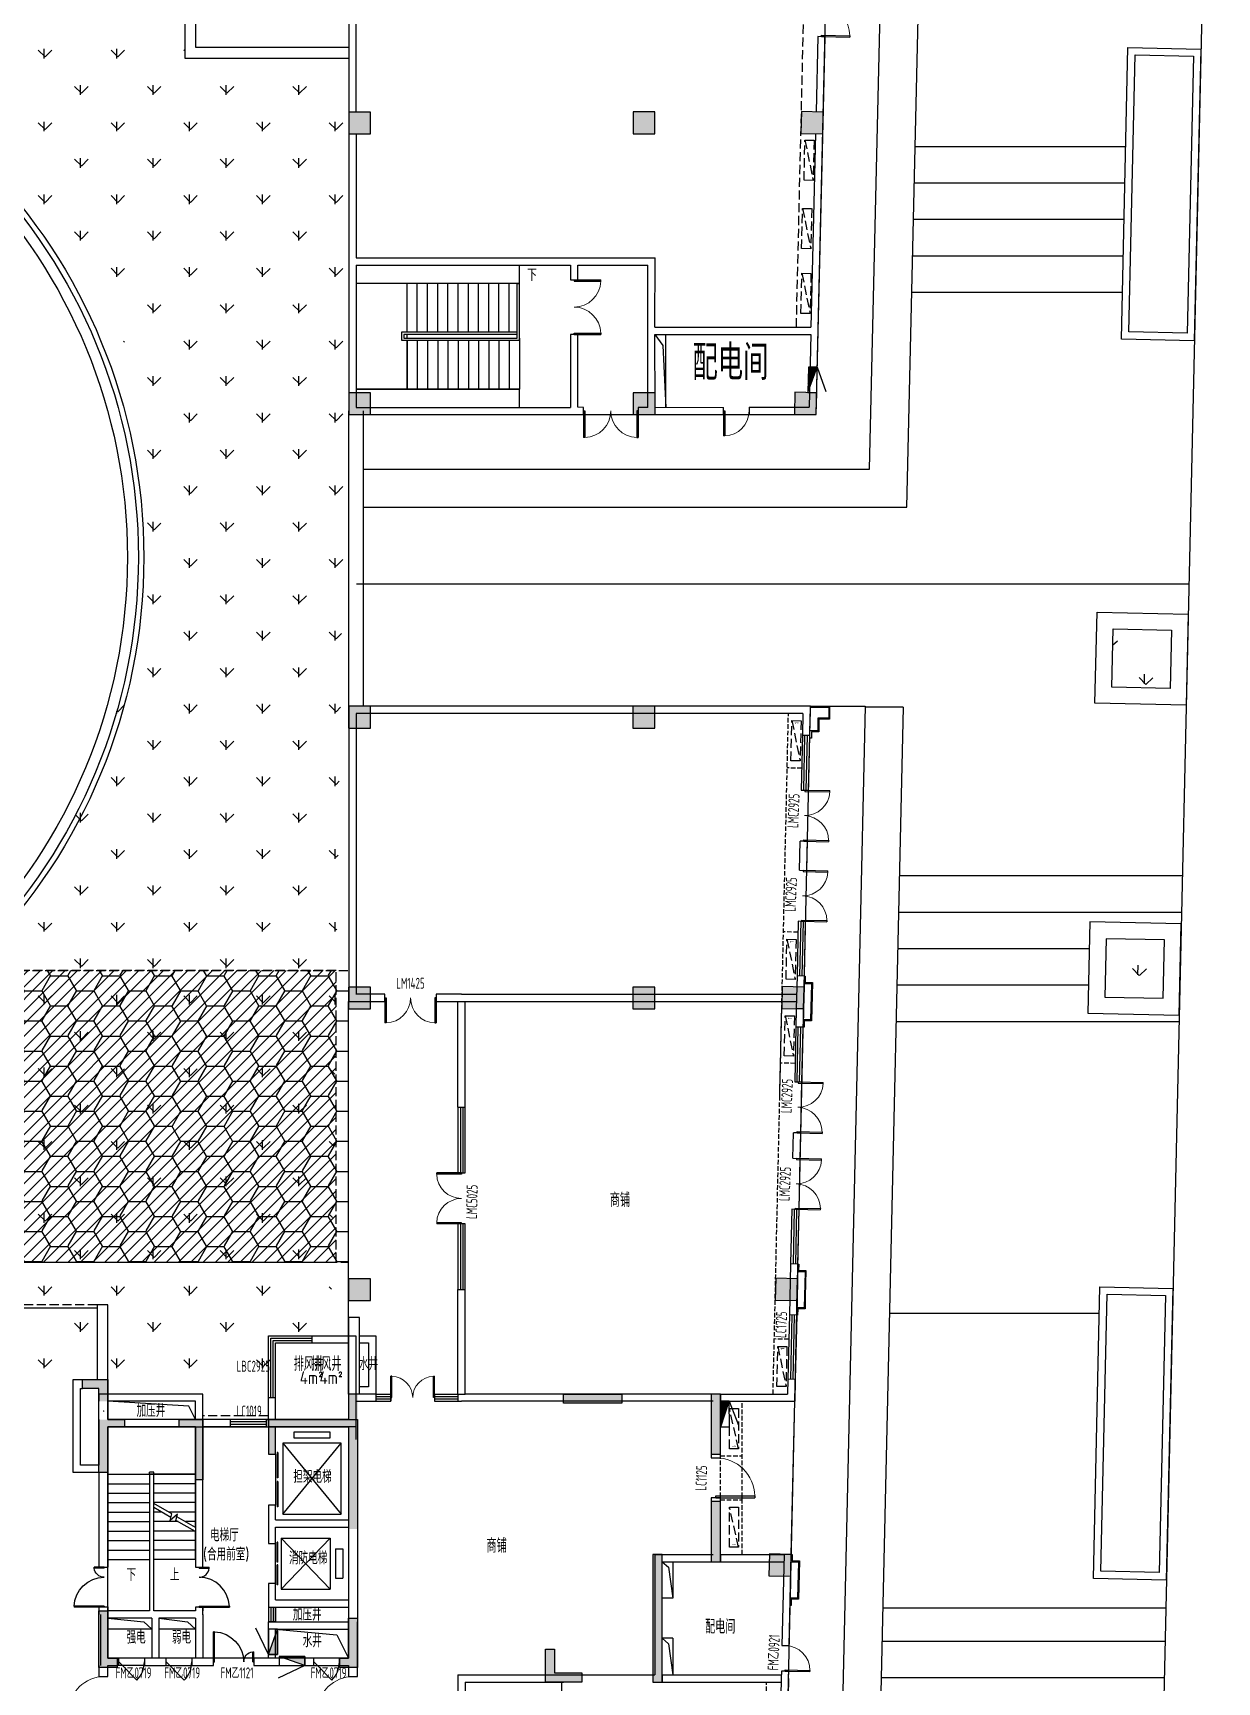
# Model space of a CAD drawing. Header units: millimetres. Extents: x 36720183 to 38160956, y 58934012 to 60388477.
# Drawn here: x 37653503 to 37685982, y 59439043 to 59484273 of the extents above; entities that cross this region are included whole.
import ezdxf

# ---------------------------------------------------------------- set-up
doc = ezdxf.new("R2010")
doc.units = ezdxf.units.MM
doc.header["$LTSCALE"] = 1000
doc.header["$MEASUREMENT"] = 0
doc.linetypes.add('DASH', pattern=[0.35, 0.25, -0.1])
for name, color, linetype in [('003-核算户型面积-公摊部分轮廓', 30, 'Continuous'), ('@ 绿化', 8, 'Continuous'), ('@YL', 2, 'Continuous'), ('@园建', 1, 'Continuous'), ('@围墙', 5, 'Continuous'), ('@扑救面填充', 8, 'Continuous'), ('@植草板', 8, 'Continuous'), ('@铺装', 2, 'Continuous'), ('C_Wall', 6, 'Continuous'), ('COLUMN', 9, 'Continuous'), ('CURTWALL', 4, 'Continuous'), ('DIM_LEAD', 3, 'Continuous'), ('DIM_SYMB', 3, 'Continuous'), ('EVTR', 2, 'Continuous'), ('j-建筑提资说明', 5, 'Continuous'), ('PUB_DIM', 3, 'Continuous'), ('PUB_HATCH', 8, 'Continuous'), ('PUB_TEXT', 7, 'Continuous'), ('STAIR', 2, 'Continuous'), ('TEXT', 1, 'Continuous'), ('WALL', 4, 'Continuous'), ('WINDOW', 2, 'Continuous'), ('WINDOW_TEXT', 3, 'Continuous'), ('X-A4-4F-PLAN$0$水X-EQU', 1, 'Continuous'), ('X-A4-4F-PLAN$0$洞', 5, 'Continuous'), ('扑救面', 2, 'Continuous'), ('水X-EQU', 200, 'Continuous'), ('沉板', 2, 'Continuous'), ('空调', 115, 'Continuous'), ('空调机位', 7, 'Continuous'), ('裙楼屋顶', 2, 'Continuous'), ('裙楼挑廊', 7, 'Continuous'), ('首层轮廓', 6, 'Continuous')]:
    doc.layers.add(name, color=color, linetype=linetype)
doc.styles.add('_TCH_DIM', font='SIMPLEX', dxfattribs={"bigfont": 'GBCBIG'})
doc.styles.get("Standard").update_dxf_attribs({"font": 'gbenor.shx', "bigfont": 'gbcbig.shx'})
pattern_1 = [(90, (0, 0), (-997.795475, 997.795475), [264.58066, -1731.01015]), (45, (0, 0), (-997.796155, 997.796155), [264.58066, -1146.51615]), (135, (0, 0), (-997.796155, -997.796155), [264.58066, -1146.51615])]

# ---------------------------------------------------------------- blocks, each defined once
blk = doc.blocks.new('gj1-0107')
at = {"layer": 'WALL', "color": 2}
for points in [[(43022678, 57735875), (43025077, 57735875), (43025077, 57733375), (43022678, 57733375)], [(43022878, 57735675), (43024877, 57735675), (43024877, 57733575), (43022878, 57733575)]]:
    blk.add_lwpolyline(points, close=True, dxfattribs=at)
at = {"layer": 'j-建筑提资说明', "color": 2, "insert": (43024081, 57734897), "char_height": 350, "width": 661.79, "attachment_point": 1}
blk.add_mtext('4m²', dxfattribs=at)
at = {"layer": 'PUB_TEXT', "color": 2}
blk.add_text('排风井', height=385.8, dxfattribs=at).set_placement((43023850, 57734909))
blk = doc.blocks.new('A$C0E546E4F')
at = {"layer": '水X-EQU'}
h = blk.add_hatch(dxfattribs=at)
h.set_pattern_fill('ANSI31', color=256, scale=80, style=0)
h.set_pattern_definition([(45, (-34231878.309, -36246077.902), (-7.0710678119, 7.0710678119), [])])
h.paths.add_polyline_path([(0, 240), (0, 0), (700, 0)])
for p, q in [((0, 240), (659, 493)), ((700, 0), (0, 240))]:
    blk.add_line(p, q, dxfattribs=at)
blk.add_lwpolyline([(0, 240), (0, 0), (700, 0), (700, 240)], close=True, dxfattribs=at)
blk = doc.blocks.new('$DorLib2D$00000001')
for p, q in [((0.45, 0.975), (0.5, 0.975)), ((0.45, 0), (0.45, 0.975)), ((0.5, 0), (0.5, 0.975)), ((0.5, 0), (0.45, 0))]:
    blk.add_line(p, q)
at = {"lineweight": 13}
blk.add_arc((0.475, 0), 0.975, 91.4693, 180, dxfattribs=at)
blk = doc.blocks.new('$DorLib2D$00000002')
for p, q in [((-0.5, 0), (-0.5, 0.4875)), ((-0.475, 0.4875), (-0.5, 0.4875)), ((-0.475, 0), (-0.475, 0.4875)), ((0.475, 0), (0.475, 0.4875)), ((0.475, 0.4875), (0.5, 0.4875)), ((0.5, 0), (0.5, 0.4875)), ((-0.5, 0), (-0.475, 0)), ((0.5, 0), (0.475, 0))]:
    blk.add_line(p, q)
at = {"lineweight": 13}
for centre, start, end in [((-0.4875, 0), 0, 88.53072), ((0.4875, 0), 91.46928, 180)]:
    blk.add_arc(centre, 0.4875, start, end, dxfattribs=at)
blk = doc.blocks.new('_FZH')
blk.add_lwpolyline([(-0.5, -0.5), (0.5, -0.5), (0.5, 0.5), (-0.5, 0.5)], close=True)
at = {"layer": 'PUB_HATCH'}
blk.add_solid([(-0.5, -0.5), (0.5, -0.5), (-0.5, 0.5), (0.5, 0.5)], dxfattribs=at)
blk = doc.blocks.new('X-A4-4F-PLAN$0$A$C331B4B6F')
at = {"layer": 'X-A4-4F-PLAN$0$水X-EQU'}
blk.add_hatch(color=256, dxfattribs=at).paths.add_polyline_path([(-208, -272), (258, -439), (-208, -439)])
blk.add_line((-208, -272), (279, -45), dxfattribs=at)
blk.add_lwpolyline([(-208, -272), (-208, -439), (258, -439), (258, -272)], close=True, dxfattribs=at)
at = {"layer": 'X-A4-4F-PLAN$0$洞'}
blk.add_lwpolyline([(-208, -272), (258, -439)], dxfattribs=at)
blk.add_lwpolyline([(-208, -272), (258, -439), (-208, -439)], close=True, dxfattribs=at)
blk = doc.blocks.new('$DORLIB2D$00000127')
at = {"color": 0, "linetype": 'Continuous'}
for p, q in [((-0.033, 0.795), (-0.533, 0.795)), ((-0.533, 0.795), (-0.533, 0.69)), ((-0.033, 0.69), (-0.533, 0.69)), ((-0.033, 0.795), (-0.033, 0.69)), ((0.033, 0.795), (0.033, 0.69)), ((0.533, 0.795), (0.033, 0.795)), ((0.533, 0.69), (0.033, 0.69)), ((0.533, 0.795), (0.533, 0.69)), ((0.5, 0.5), (-0.5, 0.5))]:
    blk.add_line(p, q, dxfattribs=at)
blk = doc.blocks.new('$DorLib2D$00000225')
at = {"color": 0}
for p, q in [((0.475, -0.001), (0.475, 0.752)), ((0.475, 0.752), (0.5, 0.752)), ((0.5, -0.001), (0.5, 0.752)), ((-0.5, 0), (-0.5, 0.252)), ((-0.475, 0.252), (-0.5, 0.252)), ((-0.475, 0), (-0.475, 0.252)), ((-0.475, 0), (-0.5, 0)), ((0.475, -0.001), (0.5, -0.001))]:
    blk.add_line(p, q, dxfattribs=at)
for centre, radius, start, end in [((0.505, -0.002), 0.755, 92.2493, 179.7238), ((-0.501, 0.003), 0.251, 359.7899, 84.0974)]:
    blk.add_arc(centre, radius, start, end, dxfattribs=at)
blk = doc.blocks.new('$DorLib2D$00000114')
at = {"color": 0}
blk.add_line((0.5, 0), (-0.207, 0.707), dxfattribs=at)
blk.add_arc((0.5, 0), 1, 135, 180, dxfattribs=at)
blk = doc.blocks.new('D11sc-0114')
at = {"layer": 'C_Wall'}
h = blk.add_hatch(color=252, dxfattribs=at)
h.dxf.hatch_style = 1
h.paths.add_polyline_path([(5576452, -2241428), (5576452, -2241228), (5576202, -2241228), (5576202, -2242878), (5576452, -2242878)])
h.paths.add_polyline_path([(5576452, -2244178), (5576202, -2244178), (5576202, -2245828), (5576452, -2245828), (5576452, -2245628)])
h.paths.add_polyline_path([(5578052, -2245628), (5577802, -2245628), (5577802, -2249128), (5578052, -2249128)])
h.paths.add_polyline_path([(5580552, -2252928), (5580552, -2252728), (5580302, -2252728), (5580302, -2254928), (5580552, -2254928)])
h.paths.add_polyline_path([(5581752, -2255528), (5581502, -2255528), (5581502, -2258728), (5581752, -2258728)])
h.paths.add_polyline_path([(5585352, -2259178), (5583652, -2259178), (5583652, -2259428), (5583802, -2259428), (5583802, -2259428), (5585352, -2259428)])
h.paths.add_polyline_path([(5593152, -2259178), (5591451, -2259178), (5591451, -2259428), (5591601, -2259428), (5591601, -2259428), (5593152, -2259428)])
h.paths.add_polyline_path([(5595302, -2255528), (5595052, -2255528), (5595052, -2258728), (5595302, -2258728), (5595302, -2258628)])
h.paths.add_polyline_path([(5596502, -2252728), (5596252, -2252728), (5596252, -2252928), (5596252, -2254928), (5596502, -2254928)])
h.paths.add_polyline_path([(5593602, -2251778), (5591802, -2251778), (5591802, -2252028), (5593602, -2252028)])
h.paths.add_polyline_path([(5585002, -2251778), (5583202, -2251778), (5583202, -2252028), (5585002, -2252028)])
h.paths.add_polyline_path([(5586402, -2250078), (5586202, -2250078), (5584752, -2250078), (5584752, -2250328), (5586402, -2250328)])
h.paths.add_polyline_path([(5584052, -2250078), (5583852, -2250078), (5582402, -2250078), (5582402, -2250328), (5584052, -2250328)])
h.paths.add_polyline_path([(5581002, -2248228), (5580752, -2248228), (5580752, -2248878), (5580002, -2248878), (5580002, -2249128), (5581002, -2249128)])
h.paths.add_polyline_path([(5586654, -2248478), (5586402, -2248478), (5586402, -2247378), (5586152, -2247378), (5586152, -2248728), (5586654, -2248728)])
h.paths.add_polyline_path([(5586402, -2242128), (5588402, -2242128), (5588402, -2242878), (5588602, -2242878), (5588602, -2241928), (5586402, -2241928), (5586402, -2241228), (5586152, -2241228), (5586152, -2244928), (5586402, -2244928)])
h.paths.add_polyline_path([(5580502, -2241228), (5579102, -2241228), (5578902, -2241228), (5578902, -2241478), (5580502, -2241478)])
h.paths.add_polyline_path([(5590602, -2242128), (5591052, -2242128), (5591052, -2241928), (5590402, -2241928), (5590402, -2243578), (5590602, -2243578)])
h.paths.add_polyline_path([(5593252, -2247178), (5593002, -2247178), (5593002, -2248478), (5592747, -2248478), (5592747, -2248728), (5593252, -2248728)])
h.paths.add_polyline_path([(5594652, -2250078), (5594452, -2250078), (5593002, -2250078), (5593002, -2250328), (5594652, -2250328)])
h.paths.add_polyline_path([(5597702, -2250078), (5597502, -2250078), (5596052, -2250078), (5596052, -2250328), (5597702, -2250328)])
h.paths.add_polyline_path([(5597882, -2248128), (5597702, -2248128), (5597702, -2247528), (5597452, -2247528), (5597452, -2248728), (5597702, -2248728), (5597702, -2248378), (5597882, -2248378)])
h.paths.add_polyline_path([(5603002, -2245378), (5602752, -2245378), (5602752, -2248128), (5602752, -2248328), (5603002, -2248328)])
h.paths.add_polyline_path([(5604702, -2246528), (5604452, -2246528), (5604452, -2248128), (5604452, -2248328), (5604702, -2248328)])
h.paths.add_polyline_path([(5604702, -2240878), (5604452, -2240878), (5604452, -2241078), (5604452, -2242528), (5604702, -2242528)])
h.paths.add_polyline_path([(5600952, -2240878), (5600702, -2240878), (5600702, -2242578), (5600952, -2242578)])
h.paths.add_polyline_path([(5597702, -2240378), (5597452, -2240378), (5597452, -2240828), (5596402, -2240828), (5596402, -2241078), (5597702, -2241078)])
h.paths.add_polyline_path([(5593002, -2241428), (5593252, -2241428), (5593252, -2241078), (5593702, -2241078), (5593702, -2240828), (5593002, -2240828)])
h.paths.add_polyline_path([(5593252, -2241928), (5592552, -2241928), (5592552, -2242128), (5593002, -2242128), (5593002, -2243378), (5593252, -2243378)])
for points in [[(5596402, -2241078), (5596402, -2240828), (5597452, -2240828), (5597452, -2240378), (5597702, -2240378), (5597702, -2241078)], [(5593702, -2240828), (5593002, -2240828), (5593002, -2241928), (5592552, -2241928), (5592552, -2242128), (5593002, -2242128), (5593002, -2243378), (5593252, -2243378), (5593252, -2241078), (5593702, -2241078)], [(5600952, -2240878), (5600702, -2240878), (5600702, -2242578), (5600952, -2242578)], [(5604452, -2241078), (5604452, -2240878), (5604702, -2240878), (5604702, -2242528), (5604452, -2242528), (5604452, -2241078)], [(5576452, -2241228), (5576452, -2241428), (5576452, -2241428), (5576452, -2242878), (5576202, -2242878), (5576202, -2241228)], [(5580502, -2241478), (5580502, -2241228), (5579102, -2241228), (5579102, -2241228), (5578902, -2241228), (5578902, -2241478)], [(5591052, -2242128), (5591052, -2241928), (5590402, -2241928), (5590402, -2243578), (5590602, -2243578), (5590602, -2242128)], [(5576452, -2245828), (5576202, -2245828), (5576202, -2244178), (5576452, -2244178), (5576452, -2245628), (5576452, -2245628)], [(5577802, -2245628), (5578052, -2245628), (5578052, -2249128), (5577802, -2249128)], [(5602752, -2248328), (5602752, -2248128), (5602752, -2248128), (5602752, -2245378), (5603002, -2245378), (5603002, -2248328)], [(5604452, -2248328), (5604452, -2248128), (5604452, -2248128), (5604452, -2246528), (5604702, -2246528), (5604702, -2248328)], [(5586402, -2247378), (5586152, -2247378), (5586152, -2248728), (5586654, -2248728), (5586654, -2248478), (5586402, -2248478)], [(5593002, -2247178), (5593002, -2248478), (5592747, -2248478), (5592747, -2248728), (5593252, -2248728), (5593252, -2247178)], [(5597702, -2248728), (5597452, -2248728), (5597452, -2247528), (5597702, -2247528), (5597702, -2248128), (5597882, -2248128), (5597882, -2248378), (5597702, -2248378)], [(5580752, -2248228), (5580752, -2248878), (5580002, -2248878), (5580002, -2249128), (5581002, -2249128), (5581002, -2248228)], [(5583852, -2250078), (5584052, -2250078), (5584052, -2250328), (5582402, -2250328), (5582402, -2250078), (5583852, -2250078)], [(5586202, -2250078), (5586402, -2250078), (5586402, -2250328), (5584752, -2250328), (5584752, -2250078), (5586202, -2250078)], [(5594452, -2250078), (5594652, -2250078), (5594652, -2250328), (5593002, -2250328), (5593002, -2250078), (5594452, -2250078)], [(5597502, -2250078), (5597702, -2250078), (5597702, -2250328), (5596052, -2250328), (5596052, -2250078), (5597502, -2250078)], [(5585002, -2251778), (5583202, -2251778), (5583202, -2252028), (5585002, -2252028)], [(5591802, -2251778), (5593602, -2251778), (5593602, -2252028), (5591802, -2252028)], [(5580302, -2254928), (5580552, -2254928), (5580552, -2252928), (5580552, -2252928), (5580552, -2252728), (5580302, -2252728)], [(5596502, -2254928), (5596252, -2254928), (5596252, -2252928), (5596252, -2252928), (5596252, -2252728), (5596502, -2252728)], [(5581502, -2255528), (5581752, -2255528), (5581752, -2258728), (5581502, -2258728)], [(5595302, -2255528), (5595052, -2255528), (5595052, -2258728), (5595052, -2258728), (5595302, -2258728), (5595302, -2258628), (5595302, -2258628)], [(5585352, -2259428), (5585352, -2259178), (5583652, -2259178), (5583652, -2259428), (5583802, -2259428), (5583802, -2259428)], [(5593152, -2259428), (5593152, -2259178), (5591451, -2259178), (5591451, -2259428), (5591601, -2259428), (5591601, -2259428)]]:
    blk.add_lwpolyline(points, close=True, dxfattribs=at)
at = {"layer": 'C_Wall', "const_width": 0.02}
blk.add_lwpolyline([(5588402, -2242878), (5588602, -2242878), (5588602, -2241928), (5586402, -2241928), (5586402, -2241228), (5586152, -2241228), (5586152, -2244928), (5586402, -2244928), (5586402, -2242128), (5588402, -2242128)], close=True, dxfattribs=at)
blk = doc.blocks.new('ktjw')
at = {"layer": '空调机位', "linetype": 'DASH'}
blk.add_lwpolyline([(37896228, 59430172), (37896228, 59429922), (37895128, 59429922), (37895128, 59430172)], close=True, dxfattribs=at)
blk.add_lwpolyline([(37896228, 59430172), (37895128, 59429922)], dxfattribs=at)
at = {"layer": 'PUB_TEXT', "color": 0}
blk.add_text('1', height=105, dxfattribs=at).set_placement((37896134, 59429987))
blk = doc.blocks.new('D11D12scpm')
at = {"color": 6}
blk.add_line((702117, -181519), (701917, -181519), dxfattribs=at)
at = {"layer": '003-核算户型面积-公摊部分轮廓', "color": 6}
blk.add_lwpolyline([(699917, -175969), (699736, -175605), (697517, -175469)], dxfattribs=at)
at = {"layer": '@YL', "color": 6, "ltscale": 0.2}
blk.add_lwpolyline([(697517, -176169), (704117, -176169), (704117, -182519), (697517, -182519)], close=True, dxfattribs=at)
at = {"layer": '@铺装', "color": 6, "ltscale": 0.2}
for p, q in [((716523, -168108), (716555, -166708)), ((716476, -170207), (716508, -168807))]:
    blk.add_line(p, q, dxfattribs=at)
for points in [[(716788, -156406), (717013, -156406), (717013, -156406), (717313, -156406), (717313, -156756), (717013, -156756), (717013, -157106), (716813, -157106), (716813, -157281), (716768, -157281)], [(716788, -156555), (716788, -156431), (716988, -156431), (716988, -156431), (717288, -156431), (717288, -156731), (716988, -156731), (716988, -157081), (716772, -157081), (716788, -156555)], [(716620, -163806), (716645, -163806), (716641, -163981), (716841, -163986), (716834, -164336), (716834, -164336), (716826, -164686), (716826, -164686), (716818, -165036), (716618, -165031), (716614, -165206), (716589, -165205)], [(716605, -164506), (716616, -164006), (716816, -164010), (716808, -164360), (716808, -164360), (716801, -164660), (716801, -164660), (716793, -165010), (716593, -165005), (716605, -164506)], [(716442, -171706), (716467, -171707), (716463, -171882), (716663, -171886), (716655, -172236), (716655, -172236), (716647, -172586), (716647, -172586), (716640, -172936), (716440, -172931), (716436, -173106), (716411, -173106)], [(716426, -172406), (716438, -171906), (716638, -171911), (716630, -172261), (716630, -172261), (716623, -172560), (716623, -172560), (716615, -172910), (716415, -172906), (716426, -172406)], [(716263, -179669), (716288, -179670), (716284, -179845), (716484, -179849), (716476, -180199), (716476, -180199), (716468, -180549), (716468, -180549), (716460, -180899), (716260, -180894), (716256, -181069), (716231, -181069)], [(716247, -180369), (716258, -179869), (716458, -179874), (716450, -180223), (716450, -180223), (716443, -180523), (716443, -180523), (716436, -180873), (716236, -180869), (716247, -180369)]]:
    blk.add_lwpolyline(points, dxfattribs=at)
at = {"layer": 'C_Wall', "color": 6}
blk.add_line((701917, -175969), (701917, -175969), dxfattribs=at)
at = {"layer": 'CURTWALL', "color": 6}
for p, q in [((716569, -157201), (716535, -158703)), ((716769, -157206), (716569, -157201)), ((716602, -158704), (716636, -157203)), ((716669, -158706), (716703, -157204)), ((716735, -158707), (716769, -157206)), ((716535, -158703), (716735, -158707)), ((716704, -160107), (716504, -160103)), ((716486, -160902), (716686, -160906)), ((716454, -162302), (716420, -163801)), ((716654, -162306), (716454, -162302)), ((716521, -162303), (716487, -163803)), ((716588, -162305), (716554, -163804)), ((716620, -163806), (716654, -162306)), ((716389, -165204), (716355, -166703)), ((716422, -166705), (716455, -165205)), ((716488, -166706), (716522, -165207)), ((716555, -166708), (716589, -165208)), ((716355, -166703), (716555, -166708)), ((707117, -167406), (707117, -169206)), ((707184, -167406), (707184, -169206)), ((707251, -167406), (707251, -169206)), ((707317, -169206), (707317, -167406)), ((716523, -168108), (716323, -168103)), ((716308, -168802), (716508, -168807)), ((707117, -169206), (707317, -169206)), ((716276, -170202), (716242, -171702)), ((716476, -170207), (716276, -170202)), ((716343, -170204), (716309, -171703)), ((716409, -170205), (716376, -171705)), ((716442, -171706), (716476, -170207)), ((707317, -170606), (707117, -170606)), ((707117, -170606), (707117, -172406)), ((707184, -170606), (707184, -172406)), ((707251, -170606), (707251, -172406)), ((707317, -172406), (707317, -170606)), ((716211, -173101), (716171, -174864)), ((716277, -173103), (716238, -174866)), ((716344, -173104), (716304, -174867)), ((716411, -173106), (716371, -174869)), ((704867, -175269), (705277, -175269)), ((704867, -175269), (704867, -175469)), ((704867, -175336), (705277, -175336)), ((704867, -175402), (705277, -175402)), ((704867, -175469), (705277, -175469)), ((705277, -175269), (705277, -175469)), ((706477, -175269), (707117, -175269)), ((706477, -175269), (706477, -175469)), ((706477, -175336), (707117, -175336)), ((706477, -175402), (707117, -175402)), ((706477, -175469), (707117, -175469)), ((707117, -175269), (707117, -175469))]:
    blk.add_line(p, q, dxfattribs=at)
at = {"layer": 'DIM_LEAD', "color": 6, "const_width": 20}
blk.add_lwpolyline([(697403, -175747, 1), (697395, -175729, 1)], format="xyb", close=True, dxfattribs=at)
at = {"layer": 'DIM_SYMB', "color": 6}
for points in [[(698117, -179939, 0, 0, 0), (698117, -176819, 0, 0, 0), (699317, -176819, 0, 0, 0), (699317, -178209, 80, 0, 0), (699317, -178509, 0, 0, 0)], [(699317, -179939, 0, 0, 0), (699317, -179069, 80, 0, 0), (699317, -178769, 0, 0, 0)]]:
    blk.add_lwpolyline(points, format="xyseb", dxfattribs=at)
at = {"layer": 'EVTR', "color": 6}
for p, q in [((702617, -176319), (702617, -176469)), ((703617, -176319), (702617, -176319)), ((703617, -176469), (703617, -176319)), ((702317, -176619), (702317, -178569)), ((703917, -176619), (702317, -176619)), ((702317, -176619), (703917, -178569)), ((702317, -178569), (703917, -176619)), ((702617, -176469), (703617, -176469)), ((703917, -178569), (703917, -176619)), ((702317, -178569), (703917, -178569)), ((703617, -179219), (702267, -180619)), ((702267, -179219), (702267, -180619)), ((702267, -179219), (703617, -180619)), ((702267, -179219), (703617, -179219)), ((703617, -179219), (703617, -180619)), ((703762, -179519), (703762, -180319)), ((703762, -179519), (703962, -179519)), ((703962, -179519), (703962, -180319)), ((703762, -180319), (703962, -180319)), ((702267, -180619), (703617, -180619))]:
    blk.add_line(p, q, dxfattribs=at)
at = {"layer": 'PUB_DIM', "color": 6}
for points in [[(697517, -181419), (698500, -181517), (698717, -181719)], [(698917, -181419), (699700, -181517), (699917, -181719)], [(702117, -181719), (703798, -181871), (704117, -182519)]]:
    blk.add_lwpolyline(points, dxfattribs=at)
at = {"layer": 'STAIR', "color": 6}
for p, q in [((699917, -176169), (697517, -176169)), ((697517, -176169), (697517, -177469)), ((699917, -177469), (699917, -176169)), ((697517, -177469), (697517, -179809)), ((697517, -177469), (698657, -177469)), ((697517, -177469), (699917, -177469)), ((697517, -177619), (697517, -179819)), ((697517, -177729), (698657, -177729)), ((698777, -177409), (698657, -177409)), ((698657, -177469), (698657, -177409)), ((698717, -177469), (698717, -177469)), ((698717, -177469), (698717, -177469)), ((698717, -177469), (698717, -177469)), ((698777, -177469), (698777, -177409)), ((699917, -177469), (698777, -177469)), ((699917, -177729), (698777, -177729)), ((699917, -178928), (699917, -177469)), ((697517, -177989), (698657, -177989)), ((699917, -177989), (698777, -177989)), ((697517, -178249), (698657, -178249)), ((697517, -178509), (698657, -178509)), ((699917, -178249), (698777, -178249)), ((699270, -178554), (698777, -178269)), ((699243, -178654), (698777, -178385)), ((698992, -178509), (698777, -178509)), ((699917, -178509), (699192, -178509)), ((699222, -178734), (699270, -178554)), ((699428, -178561), (699222, -178734)), ((699381, -178734), (699428, -178561)), ((699917, -178928), (699408, -178634)), ((697517, -178769), (698657, -178769)), ((697517, -179029), (698657, -179029)), ((699442, -178769), (698777, -178769)), ((699893, -179029), (698777, -179029)), ((699917, -179043), (699381, -178734)), ((699917, -178769), (699642, -178769)), ((699917, -179809), (699917, -179043)), ((697517, -179289), (698657, -179289)), ((697517, -179549), (698657, -179549)), ((699917, -179289), (698777, -179289)), ((699917, -179549), (698777, -179549)), ((697517, -179809), (698657, -179809)), ((699917, -179809), (698777, -179809))]:
    blk.add_line(p, q, dxfattribs=at)
at = {"layer": 'WALL', "color": 6}
for p, q in [((716787, -156406), (704124, -156406)), ((704124, -156406), (704124, -164506)), ((716769, -157206), (716787, -156406)), ((716583, -156606), (704324, -156606)), ((704324, -156606), (704324, -164306)), ((716583, -156606), (716569, -157201)), ((716569, -157201), (716769, -157206)), ((716486, -160902), (716504, -160103)), ((716686, -160906), (716704, -160107)), ((716420, -163801), (716400, -164702)), ((716620, -163806), (716420, -163801)), ((716620, -163806), (716600, -164706)), ((704118, -164506), (705117, -164506)), ((705117, -164306), (704318, -164306)), ((705117, -164506), (705117, -164306)), ((707217, -164306), (706517, -164306)), ((706517, -164306), (706517, -164506)), ((706517, -164506), (707117, -164506)), ((707117, -167406), (707117, -164506)), ((707117, -164506), (707317, -164506)), ((707217, -164306), (716409, -164306)), ((707317, -164506), (716405, -164506)), ((707317, -167406), (707317, -164506)), ((716400, -164702), (716389, -165204)), ((716600, -164706), (716400, -164702)), ((716600, -164706), (716589, -165208)), ((716589, -165208), (716389, -165204)), ((707117, -167406), (707317, -167406)), ((716308, -168802), (716323, -168103)), ((716508, -168807), (716523, -168108)), ((716242, -171702), (716211, -173101)), ((716442, -171706), (716242, -171702)), ((716442, -171706), (716411, -173106)), ((707117, -175269), (707117, -172406)), ((707117, -172406), (707317, -172406)), ((707317, -175269), (707317, -172406)), ((716411, -173106), (716211, -173101)), ((703117, -173869), (703117, -173669)), ((716171, -174864), (716162, -175269)), ((716371, -174869), (716171, -174864)), ((716371, -174869), (716357, -175469)), ((697517, -175469), (697517, -175969)), ((701917, -175369), (702117, -175369)), ((704867, -175269), (704117, -175269)), ((704117, -175269), (704117, -175969)), ((704317, -175469), (704867, -175469)), ((704317, -175469), (704317, -176519)), ((704317, -175469), (704317, -176519)), ((704417, -175269), (704367, -175269)), ((704867, -175269), (704867, -175469)), ((705277, -175469), (705277, -175269)), ((706477, -175269), (706477, -175469)), ((707117, -175269), (707317, -175269)), ((714117, -175469), (707217, -175469)), ((714217, -175269), (707317, -175269)), ((714067, -175469), (714067, -177019)), ((714317, -175269), (716162, -175269)), ((714317, -175269), (714317, -175469)), ((714317, -177019), (714317, -175469)), ((714317, -175469), (716357, -175469)), ((716263, -179669), (716357, -175469)), ((697967, -175969), (697517, -175969)), ((697517, -176169), (697967, -176169)), ((697517, -176169), (697517, -180007)), ((697517, -176169), (697967, -176169)), ((697517, -176169), (697517, -180019)), ((700867, -175969), (697967, -175969)), ((697967, -176169), (699917, -176169)), ((699917, -176169), (699917, -180019)), ((700117, -180019), (700117, -175969)), ((700867, -176169), (700117, -176169)), ((700867, -175969), (700867, -176169)), ((701867, -176169), (701867, -175969)), ((701867, -175969), (701917, -175969)), ((701867, -176169), (701917, -176169)), ((701917, -175969), (704367, -175969)), ((701917, -175969), (701917, -176919)), ((702117, -176169), (704117, -176169)), ((702117, -176169), (704117, -176169)), ((702117, -176919), (702117, -176169)), ((704117, -176169), (704117, -176419)), ((704117, -176169), (704117, -178769)), ((704117, -176169), (704117, -176419)), ((704117, -176169), (704117, -178719)), ((704367, -175969), (704367, -179319)), ((701917, -176919), (702117, -176919)), ((714067, -177019), (714317, -177019)), ((714317, -178119), (714067, -178119)), ((714067, -178119), (714067, -179669)), ((714317, -179669), (714317, -178119)), ((702117, -178319), (701917, -178319)), ((701917, -178319), (701917, -178869)), ((702117, -178719), (702117, -178319)), ((701917, -178869), (701917, -179369)), ((702117, -178719), (704117, -178719)), ((702117, -178919), (704117, -178919)), ((702117, -179369), (702117, -178919)), ((704117, -178919), (704117, -180919)), ((704117, -178969), (704117, -180969)), ((701917, -179369), (702117, -179369)), ((704367, -179319), (704367, -181519)), ((712517, -179669), (714117, -179669)), ((712717, -179869), (714217, -179869)), ((713017, -179869), (713017, -180869)), ((714317, -179669), (716063, -179669)), ((714317, -179669), (714317, -179869)), ((714317, -179869), (716058, -179869)), ((716063, -179669), (716006, -182167)), ((716263, -179669), (716063, -179669)), ((716206, -182171), (716263, -179669)), ((697317, -180019), (697517, -180019)), ((699917, -180019), (700117, -180019)), ((712898, -180021), (713017, -180869)), ((702117, -180469), (701917, -180469)), ((701917, -180469), (701917, -181119)), ((702117, -180919), (702117, -180469)), ((702117, -180919), (704117, -180919)), ((702817, -180919), (704117, -180919)), ((713017, -180869), (712717, -180869)), ((697267, -181119), (697267, -181319)), ((697517, -181119), (697317, -181119)), ((697317, -181319), (697317, -182719)), ((697517, -181107), (697517, -181219)), ((697517, -181107), (697517, -181219)), ((697517, -181119), (697517, -181219)), ((697517, -181119), (697517, -181219)), ((698657, -181219), (697517, -181219)), ((699917, -181219), (698777, -181219)), ((700117, -181119), (699917, -181119)), ((699917, -181119), (699917, -181219)), ((699917, -181119), (699917, -181219)), ((700117, -181330), (700117, -181119)), ((700117, -181119), (700117, -181219)), ((700117, -181319), (700117, -181219)), ((700117, -181319), (700117, -182519)), ((700117, -181330), (700117, -181519)), ((701917, -181119), (702117, -181119)), ((702117, -181519), (702117, -181119)), ((702117, -181119), (704117, -181119)), ((704117, -181119), (704117, -181519)), ((704117, -181169), (704117, -181519)), ((697517, -181419), (697517, -182519)), ((698717, -181419), (697517, -181419)), ((697517, -181419), (697517, -182519)), ((698717, -181719), (697517, -181719)), ((698717, -181419), (698717, -182519)), ((698917, -181419), (698917, -182519)), ((699917, -181419), (698917, -181419)), ((699917, -181719), (698917, -181719)), ((699917, -181419), (699917, -182519)), ((701917, -181519), (702117, -181519)), ((702117, -181519), (701917, -181519)), ((701917, -182519), (701917, -181519)), ((702117, -181519), (704117, -181519)), ((702117, -182519), (702117, -181719)), ((702117, -181719), (704117, -181719)), ((704117, -181719), (704117, -182519)), ((704117, -181719), (704117, -182519)), ((704367, -183019), (704367, -181519)), ((713017, -181969), (712717, -181969)), ((712717, -181969), (712898, -182121)), ((712898, -182121), (713017, -182969)), ((713017, -181969), (713017, -182969)), ((716006, -182167), (716206, -182171)), ((697267, -182719), (697267, -183019)), ((697772, -182519), (697517, -182519)), ((697772, -182519), (697517, -182519)), ((697517, -182719), (697772, -182719)), ((697517, -183019), (697517, -182719)), ((697817, -182519), (697772, -182519)), ((697817, -182519), (697772, -182519)), ((697817, -182719), (697772, -182719)), ((697817, -182719), (697817, -182519)), ((698717, -182519), (698517, -182519)), ((698717, -182519), (698517, -182519)), ((698517, -182519), (698517, -182719)), ((698517, -182719), (698817, -182719)), ((698799, -182719), (699117, -182719)), ((699117, -182519), (698917, -182519)), ((699117, -182519), (698917, -182519)), ((699117, -182719), (699117, -182519)), ((699917, -182519), (699817, -182519)), ((699917, -182519), (699817, -182519)), ((699817, -182519), (699817, -182719)), ((699817, -182719), (700017, -182719)), ((700017, -182719), (700417, -182719)), ((700417, -182519), (700117, -182519)), ((700417, -182519), (700117, -182519)), ((700417, -182719), (700417, -182519)), ((701917, -182519), (701517, -182519)), ((701917, -182519), (701517, -182519)), ((701517, -182519), (701517, -182719)), ((701517, -182719), (702817, -182719)), ((703165, -182519), (702117, -182519)), ((703165, -182519), (702117, -182519)), ((702817, -182719), (703165, -182719)), ((703167, -182719), (703167, -182519)), ((704117, -182519), (703865, -182519)), ((704117, -182519), (703867, -182519)), ((703867, -182519), (703867, -182719)), ((703867, -182719), (704117, -182719)), ((704117, -182719), (704117, -183019)), ((697267, -183019), (697517, -183019)), ((704117, -183019), (704367, -183019)), ((707117, -182969), (710117, -182969)), ((707117, -182969), (707117, -184119)), ((707317, -183169), (710017, -183169)), ((707317, -183169), (707317, -184119)), ((709967, -189194), (709967, -183169)), ((710117, -182969), (712517, -182969)), ((710117, -182969), (712517, -182969)), ((712717, -182969), (712717, -182969)), ((712717, -182969), (712717, -182969)), ((712717, -182969), (715988, -182969)), ((712717, -182969), (712717, -183169)), ((712717, -183169), (715984, -183169)), ((715986, -183067), (715975, -183564)), ((715991, -182867), (715986, -183067)), ((716190, -182871), (715991, -182867)), ((716186, -183071), (716175, -183569)), ((716186, -183071), (716190, -182871))]:
    blk.add_line(p, q, dxfattribs=at)
for points in [[(697517, -174869), (697517, -172819), (697217, -172819), (697217, -174869)], [(704417, -175269), (704417, -173169), (704117, -173169), (704117, -175269)], [(703117, -173669), (704117, -173669)], [(704417, -173669), (704867, -173669), (704867, -175269), (704417, -175269)], [(704417, -173869), (704667, -173869), (704667, -175069), (704417, -175069)], [(697267, -177419), (697267, -177419), (696567, -177419), (696567, -174869), (696817, -174869)], [(697267, -177219), (697267, -177219), (696767, -177219), (696767, -175119), (696817, -175119)], [(700117, -175969), (700117, -175269), (697267, -175269), (697267, -175469)], [(699917, -175969), (699917, -175469), (697517, -175469)], [(704117, -176169), (701917, -176169), (701917, -175369)], [(707117, -175269), (707117, -175469), (707217, -175469)], [(697267, -175969), (697267, -177219)], [(697267, -177419), (697267, -180019)], [(698777, -181219), (698777, -177469), (698657, -177469), (698657, -181219)], [(699917, -178219), (699917, -179119)], [(712717, -179669), (712517, -179669), (712517, -182969)], [(712717, -182969), (712717, -179869)]]:
    blk.add_lwpolyline(points, dxfattribs=at)
blk.add_lwpolyline([(702117, -173869), (704116, -173869), (704116, -175969), (702117, -175969)], close=True, dxfattribs=at)
at = {"layer": 'WINDOW', "color": 6}
for p, q in [((701867, -175969), (700867, -175969)), ((701867, -176035), (700867, -176035)), ((701867, -176102), (700867, -176102)), ((701867, -176169), (700867, -176169)), ((700117, -177919), (700117, -177719)), ((701917, -181119), (701917, -181519)), ((701984, -181119), (701984, -181519)), ((702050, -181119), (702050, -181519)), ((702117, -181119), (702117, -181519)), ((698517, -182519), (697817, -182519)), ((698517, -182519), (697817, -182519)), ((698517, -182719), (697817, -182719)), ((699817, -182519), (699117, -182519)), ((699817, -182519), (699117, -182519)), ((699117, -182719), (699817, -182719)), ((703865, -182519), (703165, -182519)), ((703867, -182519), (703167, -182519)), ((703167, -182719), (703867, -182719))]:
    blk.add_line(p, q, dxfattribs=at)
for points in [[(701917, -175369), (701917, -173669), (703117, -173669)], [(701984, -175369), (701984, -173736), (703117, -173736)], [(702050, -175369), (702050, -173802), (703117, -173802)], [(702117, -175369), (702117, -173869), (703117, -173869)]]:
    blk.add_lwpolyline(points, dxfattribs=at)
at = {"layer": '空调', "color": 6, "linetype": 'DASH', "ltscale": 0.5}
for p, q in [((715944, -167173), (716183, -156606)), ((716549, -158106), (716149, -158097)), ((716447, -162602), (716048, -162593)), ((715762, -175269), (716000, -164702)), ((716366, -166202), (715966, -166193)), ((716196, -173769), (715796, -173760)), ((714317, -176969), (714917, -176969)), ((714317, -178169), (714917, -178169)), ((714317, -179669), (714917, -179669)), ((715448, -189194), (715584, -183169))]:
    blk.add_line(p, q, dxfattribs=at)
for points in [[(714317, -179669), (714317, -175469)], [(714917, -179669), (714917, -175469)]]:
    blk.add_lwpolyline(points, dxfattribs=at)
at = {"layer": '裙楼屋顶', "color": 6, "ltscale": 0.5}
blk.add_line((712717, -179869), (712898, -180021), dxfattribs=at)
at = {"layer": '首层轮廓', "color": 6}
for p, q in [((704117, -175269), (704117, -164506)), ((697217, -172919), (692817, -172919)), ((697517, -172819), (697217, -172819)), ((697217, -172819), (697217, -172919)), ((697517, -175969), (697517, -172819)), ((704417, -173169), (704117, -173169)), ((704117, -173169), (704117, -175969)), ((704417, -173269), (704417, -173169)), ((704117, -175269), (704117, -175269)), ((704117, -175969), (697517, -175969)), ((712717, -183169), (712717, -179869))]:
    blk.add_line(p, q, dxfattribs=at)
at = {"layer": '首层轮廓', "color": 6, "linetype": 'DASH'}
for p, q in [((697217, -172819), (692717, -172819)), ((701917, -175869), (700117, -175869))]:
    blk.add_line(p, q, dxfattribs=at)
at = {"layer": 'COLUMN', "color": 6, "xscale": 599.9999999767169, "yscale": 599.9999999767169, "zscale": 599.9999999767169}
for p in [(704417, -156706), (712217, -156706), (704417, -164406), (712217, -164406), (704417, -172406)]:
    blk.add_blockref('_FZH', p, dxfattribs=at)
at = {"layer": 'COLUMN', "color": 6, "xscale": 599.9999999767169, "yscale": 599.9999999767169, "zscale": 599.9999999767169, "rotation": 358.7082597929534}
for p in [(716307, -164400), (716127, -172400), (715956, -179962)]:
    blk.add_blockref('_FZH', p, dxfattribs=at)
at = {"layer": 'WINDOW', "color": 6}
for name, p, xscale, yscale, zscale, rotation in [('$DorLib2D$00000002', (716620, -159405), -1400, 1400, 1400, 268.7082598499111), ('$DorLib2D$00000002', (716570, -161604), 1399.999999999999, 1399.999999999999, 1399.999999999999, 268.7082598500813), ('$DorLib2D$00000002', (705817, -164406), -1400, 1400, 1400, 180), ('$DorLib2D$00000002', (716439, -167405), -1400, 1400, 1400, 268.7082598499241), ('$DorLib2D$00000002', (716392, -169504), 1399.999999999999, 1399.999999999999, 1399.999999999999, 268.7082598500813), ('$DorLib2D$00000002', (707217, -169906), -1400, 1400, 1400, 90), ('$DorLib2D$00000002', (705877, -175369), 1200, 1200, -1200, 359.9999991022844), ('$DORLIB2D$00000127', (702017, -177619), -1400, 200, 1400, 270), ('$DorLib2D$00000001', (714192, -177569), 1100, 1100, 1100, 270.0000000421066), ('$DORLIB2D$00000127', (702017, -179919), 1100, 200, -1100, 270), ('$DorLib2D$00000225', (697415, -180569), -1100, 1100, -1100, 90), ('$DorLib2D$00000225', (700020, -180569), 1100, 1100, -1100, 270), ('$DorLib2D$00000001', (716098, -182519), 699.9999999999995, 699.9999999999995, 699.9999999999995, 268.7082597815159), ('$DorLib2D$00000114', (698167, -182619), 700.0000000000001, 700.0000000000001, -700.0000000000001, 180), ('$DorLib2D$00000114', (699467, -182619), 700.0000000000001, 700.0000000000001, -700.0000000000001, 180), ('$DorLib2D$00000114', (703517, -182619), 700.0000000000001, 700.0000000000001, -700.0000000000001, 180), ('$DorLib2D$00000001', (697417, -183519), -1000, 1000, 1000, 90), ('$DorLib2D$00000001', (704242, -183519), -1000, 1000, 1000, 90)]:
    blk.add_blockref(name, p, dxfattribs=dict(at, xscale=xscale, yscale=yscale, zscale=zscale, rotation=rotation))
at = {"layer": 'WINDOW', "color": 6, "xscale": -1100, "yscale": 1100, "zscale": -1100}
blk.add_blockref('$DorLib2D$00000225', (700967, -182619), dxfattribs=at)
at = {"layer": 'X-A4-4F-PLAN$0$水X-EQU', "color": 6, "xscale": 1.5, "yscale": 1.5, "zscale": 1.5}
for p, rotation in [((701509, -182106), 90), ((702605, -183127), 180)]:
    blk.add_blockref('X-A4-4F-PLAN$0$A$C331B4B6F', p, dxfattribs=dict(at, rotation=rotation))
at = {"layer": '水X-EQU', "color": 6, "rotation": 270.7084521487927}
blk.add_blockref('A$C0E546E4F', (714317, -175469), dxfattribs=at)
at = {"layer": '沉板', "color": 6, "xscale": -1}
blk.add_blockref('D11sc-0114', (6290519, 2065959), dxfattribs=at)
at = {"layer": '空调', "color": 6}
for p, rotation in [((59277046, -39383143), 88.70826126779251), ((59276911, -39389138), 88.70826126779251), ((59276863, -39391238), 88.70826126779251), ((59276659, -39400305), 88.70826126779251), ((-58715355, 37719459), 270), ((-58715355, 37716759), 270)]:
    blk.add_blockref('ktjw', p, dxfattribs=dict(at, rotation=rotation))
at = {"layer": 'DIM_LEAD', "color": 6}
for s, p in [('商铺', (711283, -170138)), ('商铺', (707900, -179620)), ('配电间', (713895, -181841))]:
    blk.add_text(s, height=385.8, dxfattribs=at).set_placement(p)
at = {"layer": 'j-建筑提资说明', "color": 6, "insert": (702778, -174647), "char_height": 350, "width": 661.79, "attachment_point": 1}
blk.add_mtext('4m²', dxfattribs=at)
at = {"layer": 'PUB_TEXT', "color": 6}
blk.add_text('排风井', height=385.8, dxfattribs=at).set_placement((702612, -174635))
at = {"layer": 'PUB_TEXT', "color": 6, "style": '_TCH_DIM'}
for s, p in [('下', (698022, -180394)), ('上', (699213, -180394))]:
    blk.add_text(s, height=338, dxfattribs=at).set_placement(p)
at = {"layer": 'TEXT', "color": 6}
for s, p in [('水井', (704403, -174613)), ('加压井', (698302, -175899)), ('担架电梯', (702603, -177709)), ('电梯厅', (700317, -179313)), ('(合用前室)', (700124, -179837)), ('消防电梯', (702485, -179941)), ('加压井', (702589, -181484)), ('强电', (698027, -182116)), ('弱电', (699272, -182116)), ('水井', (702859, -182214))]:
    blk.add_text(s, height=350, dxfattribs=at).set_placement(p)
at = {"layer": 'WINDOW_TEXT', "color": 6, "width": 0.7}
for s, rotation, p in [('LMC2925', 87.6977, (716453, -159747)), ('LMC2925', 87.6977, (716381, -162040)), ('LMC2925', 87.6977, (716271, -167569)), ('LMC2925', 87.6977, (716216, -169982)), ('LMC5025', 89.0201, (707642, -170469)), ('LC1725', 87.6977, (716120, -173735)), ('LC1125', 87.8504, (713930, -177923)), ('FM乙0921', 87.6977, (715909, -182854))]:
    blk.add_text(s, height=300, rotation=rotation, dxfattribs=at).set_placement(p)
for s, p in [('LM1425', (705426, -164153)), ('LBC2925', (701046, -174657)), ('LC1019', (701046, -175886)), ('FM乙0719', (697730, -183067)), ('FM乙0719', (699064, -183067)), ('FM乙1121', (700605, -183068)), ('FM乙0719', (703079, -183067))]:
    blk.add_text(s, height=300, dxfattribs=at).set_placement(p)
blk = doc.blocks.new('DKHG')
at = {"layer": '空调机位', "linetype": 'DASH'}
blk.add_lwpolyline([(37412915, 59399871), (37412665, 59399888), (37412740, 59400986), (37412989, 59400969)], close=True, dxfattribs=at)
blk.add_lwpolyline([(37412915, 59399871), (37412740, 59400986)], dxfattribs=at)
blk = doc.blocks.new('D13D14D15scpm')
at = {"layer": 'DIM_SYMB', "color": 6}
for points in [[(858595, -192862, 0, 0, 0), (857976, -192904, 80, 0, 0), (857677, -192924, 0, 0, 0)], [(858758, -195265, 0, 0, 0), (857711, -195336, 80, 0, 0), (857411, -195357, 0, 0, 0)]]:
    blk.add_lwpolyline(points, format="xyseb", dxfattribs=at)
blk.add_lwpolyline([(856943, -193212), (854035, -193410)], dxfattribs=at)
at = {"layer": 'STAIR', "color": 6}
for p, q in [((858445, -193110), (855432, -193315)), ((858316, -194462), (858225, -193125)), ((858505, -193106), (858445, -193110)), ((858445, -193110), (858505, -193106)), ((858547, -194606), (858445, -193110)), ((858600, -194502), (858505, -193106)), ((858610, -194662), (858505, -193106)), ((855432, -193315), (854035, -193410)), ((854035, -193410), (854232, -196303)), ((855523, -194652), (855432, -193315)), ((855523, -194652), (855432, -193315)), ((855802, -194633), (855711, -193296)), ((856081, -194614), (855990, -193277)), ((856361, -194595), (856270, -193258)), ((856640, -194576), (856549, -193239)), ((856919, -194557), (856828, -193220)), ((857199, -194538), (857108, -193201)), ((857478, -194519), (857387, -193182)), ((857757, -194500), (857667, -193163)), ((858037, -194481), (857946, -193144)), ((858536, -194447), (855373, -194662)), ((858540, -194507), (858536, -194447)), ((855373, -194662), (855388, -194881)), ((855388, -194881), (858610, -194662)), ((858540, -194507), (855437, -194718)), ((855437, -194718), (855444, -194817)), ((855444, -194817), (858547, -194606)), ((858540, -194507), (855527, -194711)), ((855534, -194811), (855527, -194711)), ((855534, -194811), (858547, -194606)), ((855538, -194871), (855629, -196208)), ((855629, -196208), (855538, -194871)), ((855817, -194852), (855908, -196189)), ((856096, -194833), (856187, -196170)), ((856376, -194814), (856467, -196151)), ((856655, -194795), (856746, -196132)), ((856934, -194776), (857025, -196113)), ((857214, -194757), (857305, -196094)), ((857493, -194738), (857584, -196075)), ((857772, -194719), (857863, -196056)), ((858052, -194700), (858143, -196037)), ((858331, -194681), (858422, -196018)), ((858606, -194602), (858610, -194662)), ((858610, -194662), (858701, -195999)), ((854232, -196303), (855629, -196208)), ((855629, -196208), (858701, -195999))]:
    blk.add_line(p, q, dxfattribs=at)
for points in [[(858505, -193106), (858471, -192607)], [(858596, -194443), (858505, -193106), (857580, -193169)], [(858735, -196498), (858701, -195999), (854232, -196303)]]:
    blk.add_lwpolyline(points, dxfattribs=at)
at = {"layer": 'WALL', "color": 6}
for p, q in [((866410, -185786), (866211, -185795)), ((866211, -185795), (866303, -187860)), ((866516, -188153), (866410, -185786)), ((853349, -186272), (853537, -189033)), ((853716, -188720), (853548, -186258)), ((866872, -196145), (866516, -188153)), ((866329, -188459), (866566, -193760)), ((853537, -189033), (853788, -192725)), ((853757, -189319), (853987, -192711)), ((859954, -192305), (862169, -192155)), ((862297, -194050), (862169, -192155)), ((853987, -192711), (859954, -192305)), ((854001, -192911), (859867, -192512)), ((859867, -192512), (859895, -192911)), ((860067, -192498), (861983, -192368)), ((860094, -192898), (860067, -192498)), ((862247, -196259), (861983, -192368)), ((853788, -192725), (853788, -192725)), ((853788, -192725), (854080, -197015)), ((853795, -192825), (854073, -196915)), ((854001, -192911), (854266, -196802)), ((854001, -192911), (854266, -196802)), ((859895, -192911), (860094, -192898)), ((862297, -194050), (866566, -193760)), ((862311, -194250), (866575, -193960)), ((866575, -193960), (866664, -195958)), ((860196, -194394), (859996, -194408)), ((859996, -194408), (860132, -196403)), ((860332, -196389), (860196, -194394)), ((862447, -196245), (862311, -194250)), ((862746, -196225), (862610, -194230)), ((862247, -196259), (861984, -196277)), ((861984, -196277), (861998, -196476)), ((862447, -196245), (864322, -196118)), ((864336, -196317), (864322, -196118)), ((865021, -196070), (866664, -195958)), ((865021, -196070), (865034, -196270)), ((865034, -196270), (866872, -196145)), ((854080, -197015), (860245, -196596)), ((854266, -196802), (860132, -196403)), ((860245, -196596), (860501, -196578)), ((860488, -196379), (860332, -196389)), ((860501, -196578), (860488, -196379)), ((861998, -196476), (864336, -196317))]:
    blk.add_line(p, q, dxfattribs=at)
blk.add_lwpolyline([(862311, -194250), (862543, -194540), (862746, -196225)], dxfattribs=at)
at = {"layer": '裙楼挑廊', "color": 6, "linetype": 'DASH'}
blk.add_line((866167, -193787), (864978, -167152), dxfattribs=at)
at = {"layer": '@YL', "color": 6, "rotation": 186.4451052846961}
for p in [(31374805, 63035449), (31374866, 63033574), (31374968, 63031798)]:
    blk.add_blockref('DKHG', p, dxfattribs=at)
at = {"layer": 'COLUMN', "color": 6, "xscale": 599.9999999767169, "yscale": 599.9999999767169, "zscale": 599.9999999767169}
for p, rotation in [((866216, -188164), 2.554166357448627), ((861618, -188483), 3.891548486507492), ((853836, -189013), 3.891548486507492), ((866559, -195858), 2.554166357448627), ((862141, -196166), 3.891548486507492), ((854359, -196695), 3.891548486507492)]:
    blk.add_blockref('_FZH', p, dxfattribs=dict(at, rotation=rotation))
at = {"layer": 'WINDOW', "color": 6}
for name, p, xscale, yscale, zscale, rotation in [('$DorLib2D$00000002', (866275, -184992), 1600, 1600, -1600, 272.5541661358282), ('$DorLib2D$00000002', (860045, -193653), 1499.999999999998, 1499.999999999998, -1500, 273.8915484862993), ('$DorLib2D$00000001', (864678, -196194), 700, 700, -700, 183.8915484679456), ('$DorLib2D$00000002', (861243, -196427), 1500, 1500, -1500, 183.8915484861194)]:
    blk.add_blockref(name, p, dxfattribs=dict(at, xscale=xscale, yscale=yscale, zscale=zscale, rotation=rotation))
at = {"layer": '水X-EQU', "color": 6, "rotation": 272.6000006353003}
blk.add_blockref('A$C0E546E4F', (866574, -194857), dxfattribs=at)
at = {"layer": 'PUB_TEXT', "color": 6, "style": '_TCH_DIM'}
blk.add_text('下', height=338, rotation=3.8915, dxfattribs=at).set_placement((858711, -193029))
at = {"layer": 'PUB_TEXT', "color": 6}
blk.add_text('配电间', height=964.5, rotation=3.8915, dxfattribs=at).set_placement((863421, -195430))

msp = doc.modelspace()

# ---------------------------------------------------------------- hatches: boundary and pattern name
at = {"layer": '@ 绿化', "linetype": 'Continuous'}
h = msp.add_hatch(dxfattribs=at)
h.set_pattern_fill('GRASS', color=256, scale=500, style=0)
h.set_pattern_definition(pattern_1)
h.paths.add_polyline_path([(37645799, 59484476), (37647714, 59486504), (37657673, 59485826), (37657673, 59483574), (37662166, 59483574), (37662166, 59469120), (37656384, 59469331), (37656458, 59475037), (37652584, 59481343), (37648073, 59483895)])
h = msp.add_hatch(dxfattribs=at)
h.set_pattern_fill('GRASS', color=256, scale=500, style=0)
h.set_pattern_definition(pattern_1)
edge = h.paths.add_edge_path()
edge.add_line((37635449, 59449393), (37635449, 59454560))
edge.add_line((37635449, 59454560), (37641547, 59454568))
edge.add_arc((37641061, 59469893), 15333, 271.8174, 356.2606)
edge.add_line((37656361, 59468893), (37661985, 59468877))
edge.add_line((37661985, 59468877), (37661645, 59447093))
edge.add_line((37661645, 59447093), (37655559, 59447093))
edge.add_line((37655559, 59447093), (37655559, 59447293))
edge.add_line((37655559, 59447293), (37650859, 59447293))
edge.add_line((37650859, 59447293), (37650859, 59447812))
edge.add_line((37650859, 59447812), (37647859, 59447774))
edge.add_line((37647859, 59447774), (37647679, 59447793))
edge.add_line((37647679, 59447793), (37639569, 59447793))
edge.add_line((37639569, 59447793), (37636849, 59447793))
edge.add_line((37636849, 59447793), (37636849, 59449393))
edge.add_line((37636849, 59449393), (37635449, 59449393))
h = msp.add_hatch(dxfattribs=at)
h.set_pattern_fill('GRASS', color=256, scale=500, angle=-1.2914, style=0)
h.set_pattern_definition([(88.7086126, (-23486087.2, 94192180.3), (-975.054672, 1020.029414), [264.58066, -1731.01015]), (43.7086126, (-23486087.2, 94192180.3), (-975.055337, 1020.03011), [264.58066, -1146.51615]), (133.7086126, (-23486087.2, 94192180.3), (-1020.03011, -975.055337), [264.58066, -1146.51615])])
h.paths.add_polyline_path([(37683093, 59466338), (37683129, 59467938), (37684728, 59467901), (37684692, 59466302)])
h.paths.add_polyline_path([(37682937, 59459432), (37682901, 59457832), (37684501, 59457797), (37684537, 59459396)])
at = {"layer": '@扑救面填充'}
h = msp.add_hatch(dxfattribs=at)
h.set_pattern_fill('ANSI31', color=256, scale=150)
h.set_pattern_definition([(45, (0, 0), (-168.3798023, 168.3798023), [])])
h.paths.add_polyline_path([(37601587, 59427243), (37609587, 59427243), (37609587, 59450560), (37661815, 59450560), (37661815, 59458560), (37601587, 59458560)])
at = {"layer": '@植草板'}
h = msp.add_hatch(dxfattribs=at)
h.set_pattern_fill('HONEY', color=8, scale=300)
h.set_pattern_definition([(0, (0, 0), (714.375, 412.4445), [476.25, -952.5]), (120, (0, 0), (-714.3749147, 412.4446478), [476.25, -952.5]), (60, (0, 0), (8.53e-05, 824.8891478), [-952.5, 476.25])])
edge = h.paths.add_edge_path()
edge.add_line((37635449, 59450560), (37635449, 59454560))
edge.add_line((37635449, 59454560), (37641043, 59454560))
edge.add_arc((37641061, 59469893), 15333, 269.9349, 312.3428)
edge.add_line((37651389, 59458560), (37662166, 59458560))
edge.add_line((37662166, 59458560), (37662166, 59450560))
edge.add_line((37662166, 59450560), (37636749, 59450560))

# ---------------------------------------------------------------- linework, layer by layer
at = {"layer": '@YL'}
for points in [[(37662566, 59471266), (37677469, 59471266), (37678235, 59504047), (37674795, 59507812), (37665640, 59508435)], [(37662566, 59472306), (37676453, 59472306), (37677185, 59503654), (37674309, 59506803), (37665569, 59507397)], [(37662566, 59473806), (37674988, 59473806), (37675672, 59503087), (37673607, 59505347), (37665467, 59505901)], [(37685982, 59503513), (37682178, 59334790), (37678230, 59314997), (37677554, 59285005)], [(37662166, 59483574), (37657673, 59483574), (37657673, 59485826), (37647714, 59486504), (37647932, 59489698), (37650521, 59489522)], [(37662166, 59465806), (37662166, 59473806)], [(37662159, 59423991), (37669107, 59423991), (37673997, 59428930), (37674829, 59465806)], [(37676330, 59465806), (37676330, 59465806), (37675484, 59428299), (37669733, 59422491), (37662184, 59422491)], [(37677369, 59465782), (37676514, 59427861), (37670167, 59421451), (37662184, 59421451)], [(37674829, 59465806), (37676330, 59465806)], [(37677369, 59465782), (37676329, 59465782)]]:
    msp.add_lwpolyline(points, dxfattribs=at)
at = {"layer": '@YL', "color": 8}
for points in [[(37662166, 59483874), (37657973, 59483874), (37657973, 59486106), (37648034, 59486783), (37648211, 59489379), (37650500, 59489223)], [(37677700, 59481163), (37683478, 59481163)], [(37685478, 59481163), (37685482, 59481163)], [(37677677, 59480163), (37683455, 59480163)], [(37685455, 59480163), (37685459, 59480163)], [(37677654, 59479163), (37683432, 59479163)], [(37685433, 59479163), (37685436, 59479163)], [(37677630, 59478163), (37683410, 59478163)], [(37685410, 59478163), (37685414, 59478163)], [(37677607, 59477163), (37683387, 59477163)], [(37685388, 59477163), (37685391, 59477163)], [(37662376, 59469163), (37685208, 59469163)], [(37677265, 59461163), (37685027, 59461163)], [(37677243, 59460163), (37685005, 59460163)], [(37677220, 59459163), (37682482, 59459163)], [(37677197, 59458163), (37682459, 59458163)], [(37684959, 59458171), (37684959, 59458171)], [(37677175, 59457163), (37684937, 59457163)], [(37676994, 59449163), (37682756, 59449163)], [(37684756, 59449163), (37684757, 59449163)], [(37676812, 59441077), (37684574, 59441077)], [(37676791, 59440163), (37684554, 59440163)], [(37676769, 59439163), (37684531, 59439163)]]:
    msp.add_lwpolyline(points, dxfattribs=at)
for points in [[(37641869, 59485355, -0.973602), (37641080, 59454410, -0.973602)], [(37641846, 59484906, -0.973602), (37641079, 59454860, -0.973602)]]:
    msp.add_lwpolyline(points, format="xyb", dxfattribs=at)
at = {"layer": '@YL'}
msp.add_lwpolyline([(37641862, 59485205, -0.973602), (37641080, 59454560, -0.973602)], format="xyb", dxfattribs=at)
at = {"layer": '@YL', "color": 2, "linetype": 'DASH'}
for points in [[(37651389, 59458560), (37662166, 59458560)], [(37636749, 59450560), (37662159, 59450560)]]:
    msp.add_lwpolyline(points, dxfattribs=at)
at = {"layer": '@园建', "color": 2}
for points in [[(37683539, 59483875), (37685538, 59483830), (37685358, 59475832), (37683358, 59475877)], [(37682633, 59465891), (37682690, 59468390), (37685189, 59468333), (37685132, 59465834)], [(37682497, 59459892), (37682441, 59457392), (37684941, 59457336), (37684997, 59459836)], [(37682772, 59449883), (37684772, 59449838), (37684591, 59441840), (37682592, 59441885)]]:
    msp.add_lwpolyline(points, close=True, dxfattribs=at)
at = {"layer": '@园建', "color": 8}
for points in [[(37683734, 59483670), (37685334, 59483634), (37685162, 59476036), (37683563, 59476072)], [(37683093, 59466330), (37683129, 59467930), (37684729, 59467894), (37684693, 59466294)], [(37682937, 59459432), (37682901, 59457832), (37684501, 59457796), (37684537, 59459396)], [(37682968, 59449679), (37684567, 59449643), (37684396, 59442045), (37682796, 59442081)]]:
    msp.add_lwpolyline(points, close=True, dxfattribs=at)
at = {"layer": '@围墙'}
for points in [[(37662166, 59465806), (37662166, 59473906)], [(37662566, 59465806), (37662566, 59473906)]]:
    msp.add_lwpolyline(points, dxfattribs=at)
at = {"layer": '扑救面', "color": 8, "linetype": 'DASH'}
msp.add_lwpolyline([(37601587, 59427243), (37609587, 59427243), (37609587, 59450560), (37661815, 59450560), (37661815, 59458560), (37601587, 59458560), (37601587, 59427243), (37609587, 59427243)], dxfattribs=at)

# ---------------------------------------------------------------- block references
at = {"rotation": 356.1084379013189}
msp.add_blockref('D13D14D15scpm', (36823426, 59728331), dxfattribs=at)
msp.add_blockref('D11D12scpm', (36958042, 59622212))
at = {"layer": '裙楼挑廊', "color": 0}
msp.add_blockref('gj1-0107', (-5362719, 1712668), dxfattribs=at)

doc.saveas('drawing.dxf')
